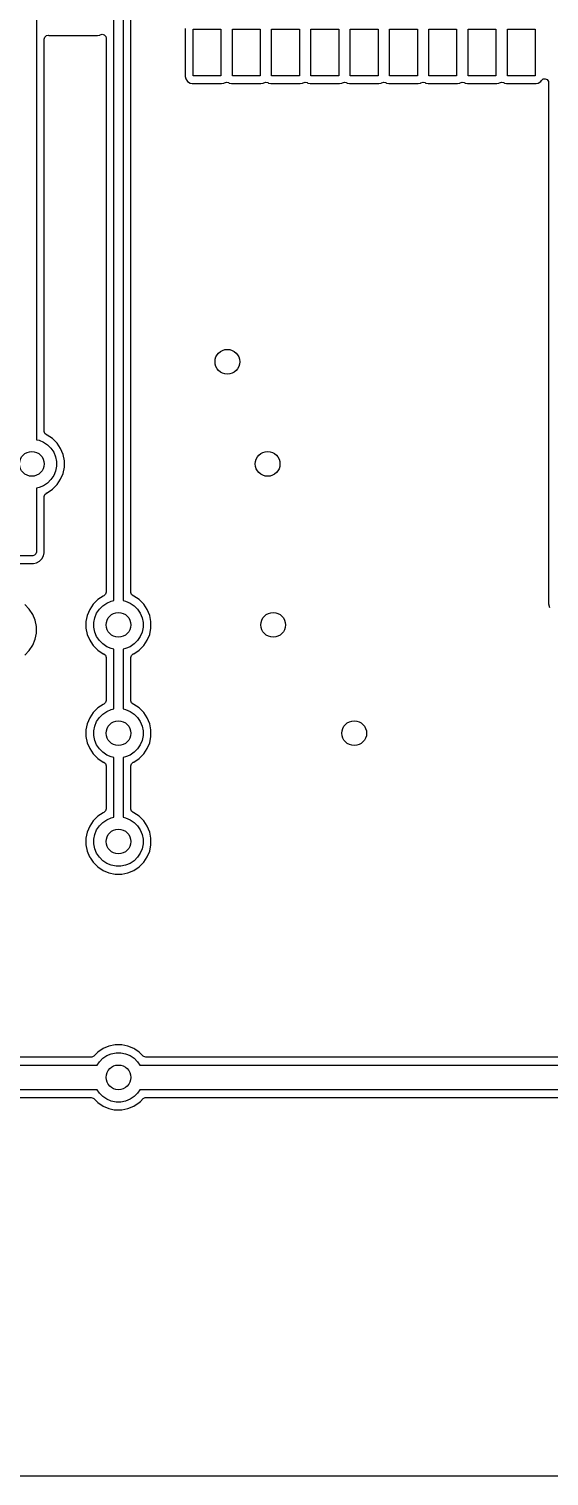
# Model space of a CAD drawing. Header units: millimetres. Extents: x 100.5 to 189.5, y -171.5 to -100.5.
# Drawn here: x 133.81 to 150.62, y -171.5 to -124.75 of the extents above; entities that cross this region are included whole.
import ezdxf

# ---------------------------------------------------------------- set-up
doc = ezdxf.new("R2010")
doc.units = ezdxf.units.MM
doc.layers.add('F.Cu', color=52, linetype='CONTINUOUS', true_color=0xb8bb26)

msp = doc.modelspace()

# ---------------------------------------------------------------- linework, layer by layer
at = {"layer": 'F.Cu', "linetype": 'CONTINUOUS'}
for p, q in [((136.55, -126.5), (136.55, -111.71)), ((136.85, -111.56), (136.85, -126.5)), ((137.1005, -142.945985), (137.1005, -111.507275)), ((134.05, -118.06), (134.05, -138.018091)), ((138.8595, -124.735321), (138.8595, -126.284678)), ((139.11, -126.26), (139.11, -124.76)), ((139.11, -124.76), (140.01, -124.76)), ((140.01, -124.76), (140.01, -126.26)), ((140.38, -126.26), (140.38, -124.76)), ((140.38, -124.76), (141.28, -124.76)), ((141.28, -124.76), (141.28, -126.26)), ((141.65, -126.26), (141.65, -124.76)), ((141.65, -124.76), (142.55, -124.76)), ((142.55, -124.76), (142.55, -126.26)), ((142.92, -126.26), (142.92, -124.76)), ((142.92, -124.76), (143.82, -124.76)), ((143.82, -124.76), (143.82, -126.26)), ((144.19, -126.26), (144.19, -124.76)), ((144.19, -124.76), (145.09, -124.76)), ((145.09, -124.76), (145.09, -126.26)), ((145.46, -126.26), (145.46, -124.76)), ((145.46, -124.76), (146.36, -124.76)), ((146.36, -124.76), (146.36, -126.26)), ((146.73, -126.26), (146.73, -124.76)), ((146.73, -124.76), (147.63, -124.76)), ((147.63, -124.76), (147.63, -126.26)), ((148, -126.26), (148, -124.76)), ((148, -124.76), (148.9, -124.76)), ((148.9, -124.76), (148.9, -126.26)), ((149.27, -126.26), (149.27, -124.76)), ((149.27, -124.76), (150.17, -124.76)), ((150.17, -124.76), (150.17, -126.26)), ((134.3005, -125.076819), (134.320185, -125.00978)), ((134.3005, -137.745985), (134.3005, -125.076819)), ((134.320185, -125.00978), (134.372989, -124.964025)), ((134.372989, -124.964025), (134.442147, -124.954081)), ((134.442147, -124.954081), (134.448677, -124.955199)), ((134.448677, -124.955199), (134.475326, -124.9605)), ((134.475326, -124.9605), (136.024676, -124.9605)), ((136.024676, -124.9605), (136.024677, -124.960499)), ((136.024677, -124.960499), (136.09774, -124.945966)), ((136.09774, -124.945966), (136.097743, -124.945964)), ((136.097743, -124.945964), (136.10661, -124.94004)), ((136.10661, -124.94004), (136.173287, -124.919162)), ((136.173287, -124.919162), (136.240667, -124.937647)), ((136.240667, -124.937647), (136.287357, -124.989626)), ((136.287357, -124.989626), (136.2995, -125.043142)), ((136.2995, -125.043142), (136.2995, -142.945985)), ((136.55, -143.218091), (136.55, -126.5)), ((136.85, -126.5), (136.85, -143.218091)), ((138.8595, -126.284678), (138.874032, -126.357735)), ((138.874032, -126.357735), (138.874033, -126.357739)), ((138.874033, -126.357739), (138.874034, -126.35774)), ((138.874034, -126.35774), (138.929399, -126.440601)), ((138.929399, -126.440601), (139.012259, -126.495965)), ((139.012259, -126.495965), (139.01226, -126.495966)), ((139.01226, -126.495966), (139.012264, -126.495967)), ((139.012264, -126.495967), (139.085321, -126.510499)), ((139.085321, -126.510499), (139.085324, -126.5105)), ((139.085324, -126.5105), (139.085326, -126.5105)), ((139.085326, -126.5105), (140.034676, -126.5105)), ((140.01, -126.26), (139.11, -126.26)), ((140.034676, -126.5105), (140.034677, -126.510499)), ((140.034677, -126.510499), (140.10774, -126.495966)), ((140.10774, -126.495966), (140.12611, -126.483691)), ((140.12611, -126.483691), (140.192786, -126.462814)), ((140.192786, -126.462814), (140.260166, -126.481298)), ((140.260166, -126.481298), (140.263873, -126.48368)), ((140.263873, -126.48368), (140.28226, -126.495966)), ((140.28226, -126.495966), (140.282262, -126.495966)), ((140.282262, -126.495966), (140.282264, -126.495967)), ((140.282264, -126.495967), (140.355321, -126.510499)), ((140.355321, -126.510499), (140.355324, -126.5105)), ((140.355324, -126.5105), (140.355326, -126.5105)), ((140.355326, -126.5105), (141.304676, -126.5105)), ((141.28, -126.26), (140.38, -126.26)), ((141.304676, -126.5105), (141.304677, -126.510499)), ((141.304677, -126.510499), (141.37774, -126.495966)), ((141.37774, -126.495966), (141.39611, -126.483691)), ((141.39611, -126.483691), (141.462786, -126.462814)), ((141.462786, -126.462814), (141.530166, -126.481298)), ((141.530166, -126.481298), (141.533873, -126.48368)), ((141.533873, -126.48368), (141.55226, -126.495966)), ((141.55226, -126.495966), (141.552262, -126.495966)), ((141.552262, -126.495966), (141.552264, -126.495967)), ((141.552264, -126.495967), (141.625321, -126.510499)), ((141.625321, -126.510499), (141.625324, -126.5105)), ((141.625324, -126.5105), (141.625326, -126.5105)), ((141.625326, -126.5105), (142.574676, -126.5105)), ((142.55, -126.26), (141.65, -126.26)), ((142.574676, -126.5105), (142.574677, -126.510499)), ((142.574677, -126.510499), (142.64774, -126.495966)), ((142.64774, -126.495966), (142.66611, -126.483691)), ((142.66611, -126.483691), (142.732786, -126.462814)), ((142.732786, -126.462814), (142.800166, -126.481298)), ((142.800166, -126.481298), (142.803873, -126.48368)), ((142.803873, -126.48368), (142.82226, -126.495966)), ((142.82226, -126.495966), (142.822262, -126.495966)), ((142.822262, -126.495966), (142.822264, -126.495967)), ((142.822264, -126.495967), (142.895321, -126.510499)), ((142.895321, -126.510499), (142.895324, -126.5105)), ((142.895324, -126.5105), (142.895326, -126.5105)), ((142.895326, -126.5105), (143.844676, -126.5105)), ((143.82, -126.26), (142.92, -126.26)), ((143.844676, -126.5105), (143.844677, -126.510499)), ((143.844677, -126.510499), (143.91774, -126.495966)), ((143.91774, -126.495966), (143.93611, -126.483691)), ((143.93611, -126.483691), (144.002786, -126.462814)), ((144.002786, -126.462814), (144.070166, -126.481298)), ((144.070166, -126.481298), (144.073873, -126.48368)), ((144.073873, -126.48368), (144.09226, -126.495966)), ((144.09226, -126.495966), (144.092262, -126.495966)), ((144.092262, -126.495966), (144.092264, -126.495967)), ((144.092264, -126.495967), (144.165321, -126.510499)), ((144.165321, -126.510499), (144.165324, -126.5105)), ((144.165324, -126.5105), (144.165326, -126.5105)), ((144.165326, -126.5105), (145.114676, -126.5105)), ((145.09, -126.26), (144.19, -126.26)), ((145.114676, -126.5105), (145.114677, -126.510499)), ((145.114677, -126.510499), (145.18774, -126.495966)), ((145.18774, -126.495966), (145.20611, -126.483691)), ((145.20611, -126.483691), (145.272786, -126.462814)), ((145.272786, -126.462814), (145.340166, -126.481298)), ((145.340166, -126.481298), (145.343873, -126.48368)), ((145.343873, -126.48368), (145.36226, -126.495966)), ((145.36226, -126.495966), (145.362262, -126.495966)), ((145.362262, -126.495966), (145.362264, -126.495967)), ((145.362264, -126.495967), (145.435321, -126.510499)), ((145.435321, -126.510499), (145.435324, -126.5105)), ((145.435324, -126.5105), (145.435326, -126.5105)), ((145.435326, -126.5105), (146.384676, -126.5105)), ((146.36, -126.26), (145.46, -126.26)), ((146.384676, -126.5105), (146.384677, -126.510499)), ((146.384677, -126.510499), (146.45774, -126.495966)), ((146.45774, -126.495966), (146.47611, -126.483691)), ((146.47611, -126.483691), (146.542786, -126.462814)), ((146.542786, -126.462814), (146.610166, -126.481298)), ((146.610166, -126.481298), (146.613873, -126.48368)), ((146.613873, -126.48368), (146.63226, -126.495966)), ((146.63226, -126.495966), (146.632262, -126.495966)), ((146.632262, -126.495966), (146.632264, -126.495967)), ((146.632264, -126.495967), (146.705321, -126.510499)), ((146.705321, -126.510499), (146.705324, -126.5105)), ((146.705324, -126.5105), (146.705326, -126.5105)), ((146.705326, -126.5105), (147.654676, -126.5105)), ((147.63, -126.26), (146.73, -126.26)), ((147.654676, -126.5105), (147.654677, -126.510499)), ((147.654677, -126.510499), (147.72774, -126.495966)), ((147.72774, -126.495966), (147.74611, -126.483691)), ((147.74611, -126.483691), (147.812786, -126.462814)), ((147.812786, -126.462814), (147.880166, -126.481298)), ((147.880166, -126.481298), (147.883873, -126.48368)), ((147.883873, -126.48368), (147.90226, -126.495966)), ((147.90226, -126.495966), (147.902262, -126.495966)), ((147.902262, -126.495966), (147.902264, -126.495967)), ((147.902264, -126.495967), (147.975321, -126.510499)), ((147.975321, -126.510499), (147.975324, -126.5105)), ((147.975324, -126.5105), (147.975326, -126.5105)), ((147.975326, -126.5105), (148.924676, -126.5105)), ((148.9, -126.26), (148, -126.26)), ((148.924676, -126.5105), (148.924677, -126.510499)), ((148.924677, -126.510499), (148.99774, -126.495966)), ((148.99774, -126.495966), (149.01611, -126.483691)), ((149.01611, -126.483691), (149.082786, -126.462814)), ((149.082786, -126.462814), (149.150166, -126.481298)), ((149.150166, -126.481298), (149.153873, -126.48368)), ((149.153873, -126.48368), (149.17226, -126.495966)), ((149.17226, -126.495966), (149.172262, -126.495966)), ((149.172262, -126.495966), (149.172264, -126.495967)), ((149.172264, -126.495967), (149.245321, -126.510499)), ((149.245321, -126.510499), (149.245324, -126.5105)), ((149.245324, -126.5105), (149.245326, -126.5105)), ((149.245326, -126.5105), (150.194676, -126.5105)), ((150.17, -126.26), (149.27, -126.26)), ((150.194676, -126.5105), (150.194677, -126.510499)), ((150.194677, -126.510499), (150.26774, -126.495966)), ((150.26774, -126.495966), (150.350601, -126.440601)), ((150.350601, -126.440601), (150.372399, -126.407977)), ((150.372399, -126.407977), (150.426009, -126.363174)), ((150.426009, -126.363174), (150.495334, -126.354465)), ((150.495334, -126.354465), (150.558361, -126.384619)), ((150.558361, -126.384619), (150.595081, -126.444062)), ((150.595081, -126.444062), (150.5995, -126.476869)), ((150.5995, -126.476869), (150.5995, -143.315891)), ((134.300579, -137.75041), (134.3005, -137.745985)), ((134.322643, -137.816704), (134.300579, -137.75041)), ((134.377045, -137.860545), (134.322643, -137.816704)), ((134.397598, -137.869059), (134.377045, -137.860545)), ((134.397599, -137.86906), (134.397598, -137.869059)), ((134.397604, -137.869062), (134.397599, -137.86906)), ((134.569655, -137.984022), (134.397604, -137.869062)), ((134.05, -138.018091), (134.132228, -138.034448)), ((134.132228, -138.034448), (134.277117, -138.094463)), ((134.277117, -138.094463), (134.407515, -138.181592)), ((134.407515, -138.181592), (134.518408, -138.292485)), ((134.518408, -138.292485), (134.605537, -138.422883)), ((134.715975, -138.130342), (134.569655, -137.984022)), ((134.715977, -138.130345), (134.715975, -138.130342)), ((134.830941, -138.302402), (134.715977, -138.130345)), ((134.91013, -138.49358), (134.830941, -138.302402)), ((134.605537, -138.422883), (134.665552, -138.567772)), ((134.665552, -138.567772), (134.696148, -138.721586)), ((134.696148, -138.721586), (134.696148, -138.878414)), ((134.9505, -138.696535), (134.91013, -138.49358)), ((134.9505, -138.903465), (134.9505, -138.696535)), ((134.518408, -139.307515), (134.407515, -139.418408)), ((134.605537, -139.177117), (134.518408, -139.307515)), ((134.665552, -139.032228), (134.605537, -139.177117)), ((134.696148, -138.878414), (134.665552, -139.032228)), ((134.715977, -139.469655), (134.830941, -139.297598)), ((134.830941, -139.297598), (134.91013, -139.10642)), ((134.91013, -139.10642), (134.9505, -138.903465)), ((134.132228, -139.565552), (134.05, -139.581908)), ((134.05, -139.581908), (134.05, -141.62)), ((134.277117, -139.505537), (134.132228, -139.565552)), ((134.407515, -139.418408), (134.277117, -139.505537)), ((134.3005, -139.854014), (134.320185, -139.786975)), ((134.320185, -139.786975), (134.372989, -139.74122)), ((134.372989, -139.74122), (134.377048, -139.739453)), ((134.377048, -139.739453), (134.397598, -139.730941)), ((134.397598, -139.730941), (134.569655, -139.615977)), ((134.569655, -139.615977), (134.715977, -139.469655)), ((134.3005, -141.672727), (134.3005, -139.854014)), ((134.047118, -141.649264), (134.02472, -141.703336)), ((134.05, -141.62), (134.047118, -141.649264)), ((133.9, -141.77), (130.883376, -141.77)), ((131.16316, -142.0205), (133.952725, -142.0205)), ((133.929264, -141.767118), (133.9, -141.77)), ((133.983336, -141.74472), (133.929264, -141.767118)), ((133.952725, -142.0205), (133.952727, -142.0205)), ((133.952727, -142.0205), (134.054587, -141.993207)), ((134.02472, -141.703336), (133.983336, -141.74472)), ((134.054587, -141.993207), (134.145913, -141.94048)), ((134.145913, -141.94048), (134.22048, -141.865913)), ((134.22048, -141.865913), (134.273207, -141.774587)), ((134.273207, -141.774587), (134.3005, -141.672727)), ((136.222954, -143.060546), (136.202402, -143.069059)), ((136.227011, -143.058779), (136.222954, -143.060546)), ((136.279815, -143.013024), (136.227011, -143.058779)), ((136.2995, -142.945985), (136.279815, -143.013024)), ((137.100579, -142.95041), (137.1005, -142.945985)), ((137.122643, -143.016704), (137.100579, -142.95041)), ((137.177045, -143.060545), (137.122643, -143.016704)), ((137.197598, -143.069059), (137.177045, -143.060545)), ((133.815975, -143.490342), (133.669657, -143.344024)), ((133.815976, -143.490344), (133.815975, -143.490342)), ((133.815977, -143.490345), (133.815976, -143.490344)), ((133.930941, -143.662402), (133.815977, -143.490345)), ((135.769058, -143.502403), (135.68987, -143.693579)), ((135.884024, -143.330342), (135.769058, -143.502403)), ((136.030344, -143.184022), (135.884024, -143.330342)), ((135.994463, -143.622883), (136.081592, -143.492485)), ((136.202395, -143.069062), (136.030344, -143.184022)), ((136.081592, -143.492485), (136.192485, -143.381592)), ((136.192485, -143.381592), (136.322883, -143.294463)), ((136.202402, -143.069059), (136.202395, -143.069062)), ((136.322883, -143.294463), (136.467772, -143.234448)), ((136.467772, -143.234448), (136.55, -143.218091)), ((136.85, -143.218091), (136.932228, -143.234448)), ((136.932228, -143.234448), (137.077117, -143.294463)), ((137.077117, -143.294463), (137.207515, -143.381592)), ((137.197599, -143.06906), (137.197598, -143.069059)), ((137.197604, -143.069062), (137.197599, -143.06906)), ((137.369655, -143.184022), (137.197604, -143.069062)), ((137.207515, -143.381592), (137.318408, -143.492485)), ((137.318408, -143.492485), (137.405537, -143.622883)), ((137.515975, -143.330342), (137.369655, -143.184022)), ((137.515977, -143.330345), (137.515975, -143.330342)), ((137.630941, -143.502402), (137.515977, -143.330345)), ((137.71013, -143.69358), (137.630941, -143.502402)), ((150.5995, -143.315891), (150.633608, -143.443187)), ((134.01013, -143.85358), (133.930941, -143.662402)), ((134.0505, -144.056535), (134.01013, -143.85358)), ((135.689868, -143.693587), (135.6495, -143.89653)), ((135.6495, -143.89653), (135.6495, -144.103469)), ((135.68987, -143.693579), (135.689868, -143.693587)), ((135.903852, -143.921586), (135.934448, -143.767772)), ((135.903852, -144.078414), (135.903852, -143.921586)), ((135.934448, -143.767772), (135.994463, -143.622883)), ((137.405537, -143.622883), (137.465552, -143.767772)), ((137.465552, -143.767772), (137.496148, -143.921586)), ((137.496148, -143.921586), (137.496148, -144.078414)), ((137.7505, -143.896535), (137.71013, -143.69358)), ((137.7505, -144.103465), (137.7505, -143.896535)), ((134.01013, -144.46642), (134.0505, -144.263465)), ((134.0505, -144.263465), (134.0505, -144.056535)), ((135.6495, -144.103469), (135.689868, -144.306412)), ((135.689868, -144.306412), (135.68987, -144.30642)), ((135.68987, -144.30642), (135.758669, -144.472516)), ((135.934448, -144.232228), (135.903852, -144.078414)), ((135.994463, -144.377117), (135.934448, -144.232228)), ((136.081592, -144.507515), (135.994463, -144.377117)), ((137.405537, -144.377117), (137.318408, -144.507515)), ((137.465552, -144.232228), (137.405537, -144.377117)), ((137.496148, -144.078414), (137.465552, -144.232228)), ((137.630941, -144.497598), (137.71013, -144.30642)), ((137.71013, -144.30642), (137.7505, -144.103465)), ((133.669655, -144.975977), (133.815977, -144.829655)), ((133.815977, -144.829655), (133.930941, -144.657598)), ((133.930941, -144.657598), (134.01013, -144.46642)), ((135.758669, -144.472516), (135.769059, -144.497598)), ((135.769059, -144.497598), (135.805281, -144.551808)), ((135.805281, -144.551808), (135.884024, -144.669657)), ((135.884024, -144.669657), (136.030342, -144.815975)), ((136.030342, -144.815975), (136.030345, -144.815977)), ((136.030345, -144.815977), (136.202402, -144.930941)), ((136.192485, -144.618408), (136.081592, -144.507515)), ((136.322883, -144.705537), (136.192485, -144.618408)), ((136.202402, -144.930941), (136.222952, -144.939453)), ((136.467772, -144.765552), (136.322883, -144.705537)), ((136.55, -144.781908), (136.467772, -144.765552)), ((136.55, -146.718091), (136.55, -144.781908)), ((136.932228, -144.765552), (136.85, -144.781908)), ((136.85, -144.781908), (136.85, -146.718091)), ((137.077117, -144.705537), (136.932228, -144.765552)), ((137.207515, -144.618408), (137.077117, -144.705537)), ((137.177048, -144.939453), (137.197598, -144.930941)), ((137.197598, -144.930941), (137.369655, -144.815977)), ((137.318408, -144.507515), (137.207515, -144.618408)), ((137.369655, -144.815977), (137.515977, -144.669655)), ((137.515977, -144.669655), (137.630941, -144.497598)), ((136.222952, -144.939453), (136.277356, -144.983293)), ((136.277356, -144.983293), (136.299421, -145.049587)), ((136.299421, -145.049587), (136.2995, -145.054014)), ((136.2995, -145.054014), (136.2995, -146.445985)), ((137.1005, -145.054014), (137.120185, -144.986975)), ((137.1005, -146.445985), (137.1005, -145.054014)), ((137.120185, -144.986975), (137.172989, -144.94122)), ((137.172989, -144.94122), (137.177048, -144.939453)), ((136.030344, -146.684022), (135.884024, -146.830342)), ((136.202395, -146.569062), (136.030344, -146.684022)), ((136.192485, -146.881592), (136.322883, -146.794463)), ((136.202402, -146.569059), (136.202395, -146.569062)), ((136.222954, -146.560546), (136.202402, -146.569059)), ((136.227011, -146.558779), (136.222954, -146.560546)), ((136.279815, -146.513024), (136.227011, -146.558779)), ((136.2995, -146.445985), (136.279815, -146.513024)), ((136.322883, -146.794463), (136.467772, -146.734448)), ((136.467772, -146.734448), (136.55, -146.718091)), ((136.85, -146.718091), (136.932228, -146.734448)), ((136.932228, -146.734448), (137.077117, -146.794463)), ((137.077117, -146.794463), (137.207515, -146.881592)), ((137.100579, -146.45041), (137.1005, -146.445985)), ((137.122643, -146.516704), (137.100579, -146.45041)), ((137.177045, -146.560545), (137.122643, -146.516704)), ((137.197598, -146.569059), (137.177045, -146.560545)), ((137.197599, -146.56906), (137.197598, -146.569059)), ((137.197604, -146.569062), (137.197599, -146.56906)), ((137.369655, -146.684022), (137.197604, -146.569062)), ((137.515975, -146.830342), (137.369655, -146.684022)), ((135.689868, -147.193587), (135.6495, -147.39653)), ((135.68987, -147.193579), (135.689868, -147.193587)), ((135.769058, -147.002403), (135.68987, -147.193579)), ((135.884024, -146.830342), (135.769058, -147.002403)), ((135.903852, -147.421586), (135.934448, -147.267772)), ((135.934448, -147.267772), (135.994463, -147.122883)), ((135.994463, -147.122883), (136.081592, -146.992485)), ((136.081592, -146.992485), (136.192485, -146.881592)), ((137.207515, -146.881592), (137.318408, -146.992485)), ((137.318408, -146.992485), (137.405537, -147.122883)), ((137.405537, -147.122883), (137.465552, -147.267772)), ((137.465552, -147.267772), (137.496148, -147.421586)), ((137.515977, -146.830345), (137.515975, -146.830342)), ((137.630941, -147.002402), (137.515977, -146.830345)), ((137.71013, -147.19358), (137.630941, -147.002402)), ((137.7505, -147.396535), (137.71013, -147.19358)), ((135.6495, -147.39653), (135.6495, -147.603469)), ((135.6495, -147.603469), (135.689868, -147.806412)), ((135.903852, -147.578414), (135.903852, -147.421586)), ((135.934448, -147.732228), (135.903852, -147.578414)), ((135.994463, -147.877117), (135.934448, -147.732228)), ((137.465552, -147.732228), (137.405537, -147.877117)), ((137.496148, -147.578414), (137.465552, -147.732228)), ((137.496148, -147.421586), (137.496148, -147.578414)), ((137.71013, -147.80642), (137.7505, -147.603465)), ((137.7505, -147.603465), (137.7505, -147.396535)), ((135.689868, -147.806412), (135.68987, -147.80642)), ((135.68987, -147.80642), (135.769058, -147.997596)), ((135.769058, -147.997596), (135.884024, -148.169657)), ((135.884024, -148.169657), (136.030342, -148.315975)), ((136.081592, -148.007515), (135.994463, -147.877117)), ((136.192485, -148.118408), (136.081592, -148.007515)), ((136.322883, -148.205537), (136.192485, -148.118408)), ((137.207515, -148.118408), (137.077117, -148.205537)), ((137.318408, -148.007515), (137.207515, -148.118408)), ((137.405537, -147.877117), (137.318408, -148.007515)), ((137.369655, -148.315977), (137.515977, -148.169655)), ((137.515977, -148.169655), (137.630941, -147.997598)), ((137.630941, -147.997598), (137.71013, -147.80642)), ((136.030342, -148.315975), (136.030345, -148.315977)), ((136.030345, -148.315977), (136.202402, -148.430941)), ((136.202402, -148.430941), (136.222952, -148.439453)), ((136.222952, -148.439453), (136.277356, -148.483293)), ((136.277356, -148.483293), (136.299421, -148.549587)), ((136.299421, -148.549587), (136.2995, -148.554014)), ((136.2995, -148.554014), (136.2995, -149.945985)), ((136.467772, -148.265552), (136.322883, -148.205537)), ((136.55, -148.281908), (136.467772, -148.265552)), ((136.55, -150.218091), (136.55, -148.281908)), ((136.932228, -148.265552), (136.85, -148.281908)), ((136.85, -148.281908), (136.85, -150.218091)), ((137.077117, -148.205537), (136.932228, -148.265552)), ((137.1005, -148.554014), (137.120185, -148.486975)), ((137.1005, -149.945985), (137.1005, -148.554014)), ((137.120185, -148.486975), (137.172989, -148.44122)), ((137.172989, -148.44122), (137.177048, -148.439453)), ((137.177048, -148.439453), (137.197598, -148.430941)), ((137.197598, -148.430941), (137.369655, -148.315977)), ((136.202395, -150.069062), (136.030344, -150.184022)), ((136.202402, -150.069059), (136.202395, -150.069062)), ((136.222954, -150.060546), (136.202402, -150.069059)), ((136.227011, -150.058779), (136.222954, -150.060546)), ((136.279815, -150.013024), (136.227011, -150.058779)), ((136.2995, -149.945985), (136.279815, -150.013024)), ((137.100579, -149.95041), (137.1005, -149.945985)), ((137.122643, -150.016704), (137.100579, -149.95041)), ((137.177045, -150.060545), (137.122643, -150.016704)), ((137.197598, -150.069059), (137.177045, -150.060545)), ((137.197599, -150.06906), (137.197598, -150.069059)), ((137.197604, -150.069062), (137.197599, -150.06906)), ((137.369655, -150.184022), (137.197604, -150.069062)), ((135.769058, -150.502403), (135.68987, -150.693579)), ((135.884024, -150.330342), (135.769058, -150.502403)), ((136.030344, -150.184022), (135.884024, -150.330342)), ((135.994463, -150.622883), (136.081592, -150.492485)), ((136.081592, -150.492485), (136.192485, -150.381592)), ((136.192485, -150.381592), (136.322883, -150.294463)), ((136.322883, -150.294463), (136.467772, -150.234448)), ((136.467772, -150.234448), (136.55, -150.218091)), ((136.85, -150.218091), (136.932228, -150.234448)), ((136.932228, -150.234448), (137.077117, -150.294463)), ((137.077117, -150.294463), (137.207515, -150.381592)), ((137.207515, -150.381592), (137.318408, -150.492485)), ((137.318408, -150.492485), (137.405537, -150.622883)), ((137.515975, -150.330342), (137.369655, -150.184022)), ((137.515977, -150.330345), (137.515975, -150.330342)), ((137.630941, -150.502402), (137.515977, -150.330345)), ((137.71013, -150.69358), (137.630941, -150.502402)), ((135.689868, -150.693587), (135.6495, -150.89653)), ((135.6495, -150.89653), (135.6495, -151.103469)), ((135.68987, -150.693579), (135.689868, -150.693587)), ((135.903852, -150.921586), (135.934448, -150.767772)), ((135.903852, -151.078414), (135.903852, -150.921586)), ((135.934448, -150.767772), (135.994463, -150.622883)), ((137.405537, -150.622883), (137.465552, -150.767772)), ((137.465552, -150.767772), (137.496148, -150.921586)), ((137.496148, -150.921586), (137.496148, -151.078414)), ((137.7505, -150.896535), (137.71013, -150.69358)), ((137.7505, -151.103465), (137.7505, -150.896535)), ((135.6495, -151.103469), (135.689868, -151.306412)), ((135.689868, -151.306412), (135.68987, -151.30642)), ((135.68987, -151.30642), (135.766204, -151.490707)), ((135.934448, -151.232228), (135.903852, -151.078414)), ((135.994463, -151.377117), (135.934448, -151.232228)), ((136.081592, -151.507515), (135.994463, -151.377117)), ((137.405537, -151.377117), (137.318408, -151.507515)), ((137.465552, -151.232228), (137.405537, -151.377117)), ((137.496148, -151.078414), (137.465552, -151.232228)), ((137.630941, -151.497598), (137.71013, -151.30642)), ((137.71013, -151.30642), (137.7505, -151.103465)), ((135.766204, -151.490707), (135.769059, -151.497598)), ((135.769059, -151.497598), (135.79312, -151.533608)), ((135.79312, -151.533608), (135.884024, -151.669657)), ((135.884024, -151.669657), (136.030342, -151.815975)), ((136.030342, -151.815975), (136.030345, -151.815977)), ((136.030345, -151.815977), (136.202402, -151.930941)), ((136.192485, -151.618408), (136.081592, -151.507515)), ((136.322883, -151.705537), (136.192485, -151.618408)), ((136.202402, -151.930941), (136.39358, -152.01013)), ((136.467772, -151.765552), (136.322883, -151.705537)), ((136.621586, -151.796148), (136.467772, -151.765552)), ((136.778414, -151.796148), (136.621586, -151.796148)), ((136.932228, -151.765552), (136.778414, -151.796148)), ((137.077117, -151.705537), (136.932228, -151.765552)), ((137.00642, -152.01013), (137.197598, -151.930941)), ((137.207515, -151.618408), (137.077117, -151.705537)), ((137.197598, -151.930941), (137.369655, -151.815977)), ((137.318408, -151.507515), (137.207515, -151.618408)), ((137.369655, -151.815977), (137.515977, -151.669655)), ((137.515977, -151.669655), (137.630941, -151.497598)), ((136.39358, -152.01013), (136.59653, -152.050499)), ((136.59653, -152.050499), (136.596534, -152.0505)), ((136.596534, -152.0505), (136.596535, -152.0505)), ((136.596535, -152.0505), (136.803466, -152.0505)), ((136.803466, -152.0505), (136.803467, -152.050499)), ((136.803467, -152.050499), (137.00642, -152.01013)), ((135.813505, -157.9695), (132.886495, -157.9695)), ((135.839863, -157.966666), (135.813505, -157.9695)), ((135.901186, -157.933181), (135.839863, -157.966666)), ((136.030341, -157.804025), (135.901186, -157.933181)), ((136.030342, -157.804024), (136.030341, -157.804025)), ((136.202403, -157.689058), (136.030342, -157.804024)), ((136.081592, -158.112485), (136.192485, -158.001592)), ((136.192485, -158.001592), (136.322883, -157.914463)), ((136.393579, -157.60987), (136.202403, -157.689058)), ((136.322883, -157.914463), (136.467772, -157.854448)), ((136.393587, -157.609868), (136.393579, -157.60987)), ((136.59653, -157.5695), (136.393587, -157.609868)), ((136.467772, -157.854448), (136.621586, -157.823852)), ((136.596535, -157.5695), (136.59653, -157.5695)), ((136.803465, -157.5695), (136.596535, -157.5695)), ((136.621586, -157.823852), (136.778414, -157.823852)), ((136.778414, -157.823852), (136.932228, -157.854448)), ((136.803469, -157.5695), (136.803465, -157.5695)), ((137.006412, -157.609868), (136.803469, -157.5695)), ((136.932228, -157.854448), (137.077117, -157.914463)), ((137.00642, -157.60987), (137.006412, -157.609868)), ((137.197598, -157.689059), (137.00642, -157.60987)), ((137.077117, -157.914463), (137.207515, -158.001592)), ((137.232608, -157.712452), (137.197598, -157.689059)), ((137.207515, -158.001592), (137.318408, -158.112485)), ((137.369657, -157.804024), (137.232608, -157.712452)), ((137.498814, -157.933181), (137.369657, -157.804024)), ((137.519456, -157.949815), (137.498814, -157.933181)), ((137.586495, -157.9695), (137.519456, -157.949815)), ((152.064069, -157.9695), (137.586495, -157.9695)), ((132.690247, -158.22), (136.009753, -158.22)), ((136.009753, -158.22), (136.081592, -158.112485)), ((137.318408, -158.112485), (137.390247, -158.22)), ((137.390247, -158.22), (152, -158.22)), ((136.009753, -159.02), (132.690247, -159.02)), ((132.886495, -159.2705), (135.813505, -159.2705)), ((135.813505, -159.2705), (135.880544, -159.290185)), ((135.880544, -159.290185), (135.901186, -159.306819)), ((135.901186, -159.306819), (136.030342, -159.435975)), ((136.081592, -159.127515), (136.009753, -159.02)), ((136.192485, -159.238408), (136.081592, -159.127515)), ((136.322883, -159.325537), (136.192485, -159.238408)), ((136.467772, -159.385552), (136.322883, -159.325537)), ((136.621586, -159.416148), (136.467772, -159.385552)), ((136.778414, -159.416148), (136.621586, -159.416148)), ((136.932228, -159.385552), (136.778414, -159.416148)), ((137.077117, -159.325537), (136.932228, -159.385552)), ((137.207515, -159.238408), (137.077117, -159.325537)), ((137.318408, -159.127515), (137.207515, -159.238408)), ((137.390247, -159.02), (137.318408, -159.127515)), ((137.369655, -159.435977), (137.411132, -159.3945)), ((151.6, -159.02), (137.390247, -159.02)), ((137.411132, -159.3945), (137.498814, -159.306819)), ((137.498814, -159.306819), (137.560137, -159.273334)), ((137.560137, -159.273334), (137.586495, -159.2705)), ((137.586495, -159.2705), (151.2255, -159.2705)), ((136.030342, -159.435975), (136.030345, -159.435977)), ((136.030345, -159.435977), (136.202402, -159.550941)), ((136.202402, -159.550941), (136.39358, -159.63013)), ((136.39358, -159.63013), (136.564315, -159.664091)), ((136.564315, -159.664091), (136.59653, -159.670499)), ((136.59653, -159.670499), (136.596534, -159.6705)), ((136.596534, -159.6705), (136.596535, -159.6705)), ((136.596535, -159.6705), (136.803466, -159.6705)), ((136.803466, -159.6705), (136.803467, -159.670499)), ((136.803467, -159.670499), (137.00642, -159.63013)), ((137.00642, -159.63013), (137.197598, -159.550941)), ((137.197598, -159.550941), (137.369655, -159.435977)), ((188.758445, -171.5), (101.241555, -171.5))]:
    msp.add_line(p, q, dxfattribs=at)
at = {"layer": 'F.Cu'}
for centre in [(140.22, -135.5), (140.22, -135.5), (133.9, -138.8), (133.9, -138.8), (141.52, -138.8), (141.52, -138.8), (136.7, -144), (136.7, -144), (141.7, -144), (141.7, -144), (136.7, -147.5), (136.7, -147.5), (144.32, -147.5), (144.32, -147.5), (136.7, -151), (136.7, -151), (136.7, -158.62), (136.7, -158.62)]:
    msp.add_circle(centre, 0.4, dxfattribs=at)

doc.saveas('drawing.dxf')
